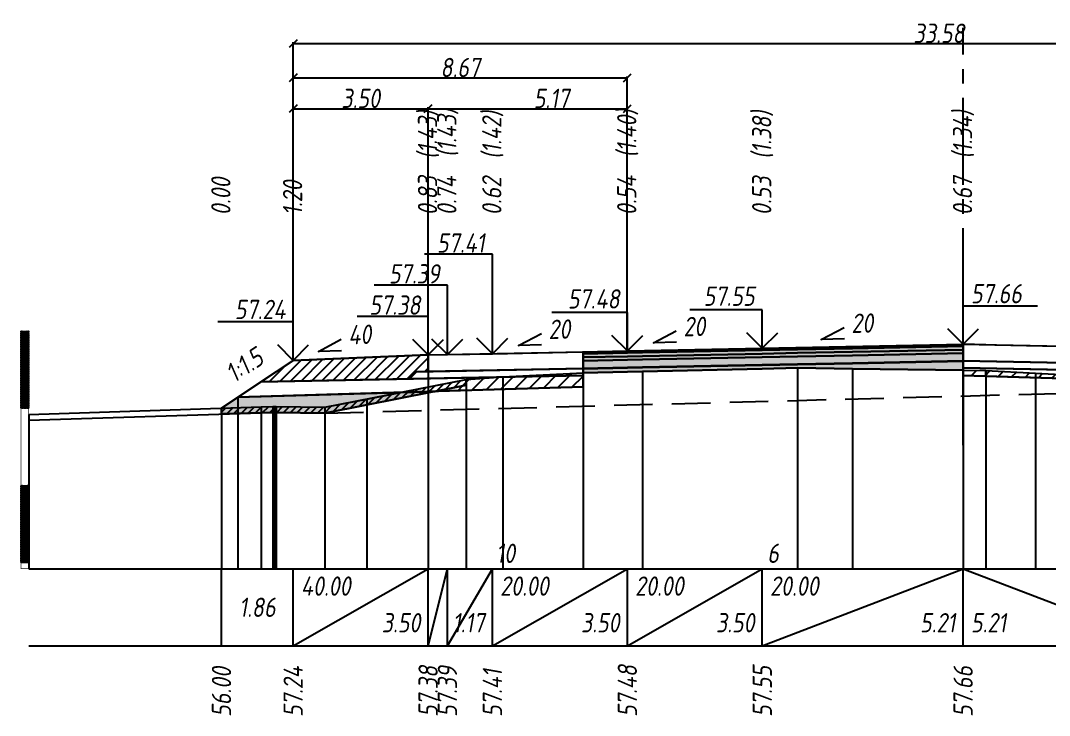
# Model space of a CAD drawing. Extents: x -717 to 1451, y -133302 to 233.
# Drawn here: x 78.9 to 212.4, y -72431 to -72340.9 of the extents above; entities that cross this region are included whole.
import ezdxf
from ezdxf.enums import TextEntityAlignment as Align

# ---------------------------------------------------------------- set-up
doc = ezdxf.new("R2010")
doc.units = 0
doc.linetypes.add('осевая2', pattern=[1.125, 0.75, -0.125, 0.125, -0.125])
doc.linetypes.add('штриховая', pattern=[0.75, 0.5, -0.25])
for name, color, linetype in [('Интерполированный поперечник', 2, 'Continuous'), ('Код_514', 1, 'Continuous'), ('Контур_0', 7, 'Continuous'), ('Контур_2564', 7, 'Continuous'), ('Контур_2660', 7, 'Continuous'), ('Контур_2665', 7, 'Continuous'), ('Контур_400', 7, 'Continuous'), ('Контур_508', 7, 'Continuous'), ('Контур_512', 7, 'Continuous'), ('Контур_513', 7, 'Continuous'), ('Красный поперечник', 1, 'Continuous'), ('Линейка абсолютных высот', 7, 'Continuous'), ('Объём_2501', 7, 'Continuous'), ('Объём_2564', 7, 'Continuous'), ('Объём_2650', 7, 'Continuous'), ('Объём_2660', 7, 'Continuous'), ('Объём_2661', 7, 'Continuous'), ('Объём_2665', 7, 'Continuous'), ('Объём_2666', 7, 'Continuous'), ('Объём_2667', 7, 'Continuous'), ('Объём_2668', 7, 'Continuous'), ('Объём_2669', 7, 'Continuous'), ('Объём_2675', 7, 'Continuous'), ('Объём_2753', 7, 'Continuous'), ('Ось', 1, 'осевая2'), ('Откосы', 7, 'Continuous'), ('Отметки покрытия', 7, 'Continuous'), ('Рабочие отметки', 7, 'Continuous'), ('Рабочие отметки доп.', 7, 'Continuous'), ('Слои выравнивания', 7, 'Continuous'), ('Таблица', 7, 'Continuous'), ('Уклоны проезжей части', 7, 'Continuous'), ('Черный поперечник', 3, 'Continuous')]:
    doc.layers.add(name, color=color, linetype=linetype)
for name, color, linetype, true_color in [('Контур_2540', 2, 'Continuous', 0xffff00), ('Контур_2560', 2, 'Continuous', 0xffff00), ('Контур_2561', 7, 'Continuous', 0xff8040), ('Контур_2562', 3, 'Continuous', 0x00ff00), ('Контур_2563', 7, 'Continuous', 0xff8000), ('Контур_2570', 7, 'Continuous', 0x80ff00), ('Контур_2725', 7, 'Continuous', 0x323232), ('Контур_2736', 4, 'Continuous', 0x00ffff), ('Контур_2737', 4, 'Continuous', 0x00ffff), ('Контур_2738', 4, 'Continuous', 0x00ffff), ('Контур_2739', 4, 'Continuous', 0x00ffff), ('Контур_2741', 4, 'Continuous', 0x00ffff), ('Контур_2742', 4, 'Continuous', 0x00ffff), ('Контур_2743', 4, 'Continuous', 0x00ffff), ('Контур_2744', 7, 'Continuous', 0xa4ffff), ('Контур_2745', 7, 'Continuous', 0xa4ffff), ('Контур_2747', 4, 'Continuous', 0x00ffff), ('Контур_2748', 4, 'Continuous', 0x00ffff), ('Контур_2749', 4, 'Continuous', 0x00ffff), ('Контур_2750', 4, 'Continuous', 0x00ffff), ('Контур_2751', 4, 'Continuous', 0x00ffff), ('Контур_2752', 4, 'Continuous', 0x00ffff), ('Контур_2760', 7, 'Continuous', 0x323232), ('Контур_2761', 7, 'Continuous', 0x323232), ('Контур_2762', 7, 'Continuous', 0x323232), ('Контур_2763', 7, 'Continuous', 0x323232), ('Контур_2764', 7, 'Continuous', 0x323232), ('Контур_2765', 7, 'Continuous', 0x323232), ('Контур_402', 7, 'Continuous', 0xff6464), ('Контур_703', 4, 'Continuous', 0x00ffff), ('Контур_705', 4, 'Continuous', 0x00ffff), ('Контур_707', 4, 'Continuous', 0x00ffff), ('Контур_720', 131, 'Continuous', 0xaaffff), ('Объём_2500', 7, 'Continuous', 0xc0c0c0), ('Объём_2520', 7, 'Continuous', 0x80ffff), ('Объём_2540', 2, 'Continuous', 0xffff00), ('Объём_2560', 2, 'Continuous', 0xffff00), ('Объём_2561', 7, 'Continuous', 0xff8040), ('Объём_2562', 3, 'Continuous', 0x00ff00), ('Объём_2563', 7, 'Continuous', 0xff8000), ('Объём_2570', 7, 'Continuous', 0x80ff00), ('Объём_2600', 7, 'Continuous', 0x808000), ('Объём_2746', 2, 'Continuous', 0xffff00)]:
    doc.layers.add(name, color=color, linetype=linetype, true_color=true_color)
doc.styles.get("Standard").update_dxf_attribs({"font": 'txt', "height": 2.5})
doc.styles.add('М', font='romand.shx', dxfattribs={"width": 0.8, "oblique": 10, "height": 2.5})
doc.dimstyles.get("Standard").update_dxf_attribs({"dimtxt": 0.18, "dimasz": 0.18, "dimexe": 0.18, "dimexo": 0.0625, "dimgap": 0.09, "dimtad": 0, "dimtih": 1, "dimtoh": 1, "dimdec": 4, "dimzin": 0, "dimdsep": 46, "dimtxsty": 'Standard', "dimcen": 0.09, "dimadec": 0, "dimazin": 0, "dimtfac": 1, "dimtdec": 4, "dimtofl": 0, "dimtmove": 0, "dimatfit": 3, "dimfxl": 1, "dimtolj": 1, "dimtzin": 0, "dimarcsym": 0})
pattern_1 = [(45.00000125, (0, 0), (-0.026516505928, 0.026516504769), []), (135.00000034, (0, 0), (-0.02651650519, -0.026516505506), [])]

# ---------------------------------------------------------------- blocks, each defined once
blk = doc.blocks.new('_Oblique')
at = {"color": 0, "linetype": 'ByBlock', "lineweight": -2}
blk.add_line((-0.5, -0.5), (0.5, 0.5), dxfattribs=at)
blk = doc.blocks.new('*D3451')
at = {"color": 0, "lineweight": -2, "transparency": 16777216}
for p, q in [((114.3, -72384.99), (114.3, -72352.18)), ((114.3, -72352.36), (131.8, -72352.36)), ((131.8, -72384.29), (131.8, -72352.18))]:
    blk.add_line(p, q, dxfattribs=at)
at = {"layer": 'Defpoints', "color": 0, "transparency": 16777216}
for p in [(131.8, -72352.36), (131.8, -72384.35), (114.3, -72385.05)]:
    blk.add_point(p, dxfattribs=at)
at = {"color": 0, "lineweight": -2, "transparency": 16777216, "rotation": 180}
blk.add_blockref('_Oblique', (114.3, -72352.36), dxfattribs=at)
at = {"color": 0, "lineweight": -2, "transparency": 16777216}
blk.add_blockref('_Oblique', (131.8, -72352.36), dxfattribs=at)
at = {"color": 0, "transparency": 16777216, "insert": (123.05, -72351.02), "char_height": 2.5, "width": 9.5833, "attachment_point": 5, "style": 'М'}
blk.add_mtext('\\A1;3.50', dxfattribs=at)
blk = doc.blocks.new('*D3453')
at = {"color": 0, "lineweight": -2, "transparency": 16777216}
for p, q in [((131.8, -72384.29), (131.8, -72352.18)), ((131.8, -72352.36), (157.63, -72352.36)), ((157.63, -72383.77), (157.63, -72352.18))]:
    blk.add_line(p, q, dxfattribs=at)
at = {"layer": 'Defpoints', "color": 0, "transparency": 16777216}
for p in [(157.63, -72352.36), (131.8, -72384.35), (157.63, -72383.83)]:
    blk.add_point(p, dxfattribs=at)
at = {"color": 0, "lineweight": -2, "transparency": 16777216, "rotation": 180}
blk.add_blockref('_Oblique', (131.8, -72352.36), dxfattribs=at)
at = {"color": 0, "lineweight": -2, "transparency": 16777216}
blk.add_blockref('_Oblique', (157.63, -72352.36), dxfattribs=at)
at = {"color": 0, "transparency": 16777216, "insert": (147.8, -72351.02), "char_height": 2.5, "width": 9.1667, "attachment_point": 5, "style": 'М'}
blk.add_mtext('\\A1;5.17', dxfattribs=at)
blk = doc.blocks.new('*D3456')
at = {"color": 0, "lineweight": -2, "transparency": 16777216}
for p, q in [((114.3, -72384.99), (114.3, -72348.18)), ((114.3, -72348.36), (157.63, -72348.36)), ((157.63, -72383.77), (157.63, -72348.18))]:
    blk.add_line(p, q, dxfattribs=at)
at = {"layer": 'Defpoints', "color": 0, "transparency": 16777216}
for p in [(157.63, -72348.36), (157.63, -72383.83), (114.3, -72385.05)]:
    blk.add_point(p, dxfattribs=at)
at = {"color": 0, "lineweight": -2, "transparency": 16777216, "rotation": 180}
blk.add_blockref('_Oblique', (114.3, -72348.36), dxfattribs=at)
at = {"color": 0, "lineweight": -2, "transparency": 16777216}
blk.add_blockref('_Oblique', (157.63, -72348.36), dxfattribs=at)
at = {"color": 0, "transparency": 16777216, "insert": (135.97, -72347.02), "char_height": 2.5, "width": 10, "attachment_point": 5, "style": 'М'}
blk.add_mtext('\\A1;8.67', dxfattribs=at)
blk = doc.blocks.new('*D3457')
at = {"color": 0, "lineweight": -2, "transparency": 16777216}
for p, q in [((114.3, -72384.99), (114.3, -72343.74)), ((114.3, -72343.92), (282.22, -72343.92)), ((282.22, -72384.87), (282.22, -72343.74))]:
    blk.add_line(p, q, dxfattribs=at)
at = {"layer": 'Defpoints', "color": 0, "transparency": 16777216}
for p in [(282.22, -72343.92), (282.22, -72384.93), (114.3, -72385.05)]:
    blk.add_point(p, dxfattribs=at)
at = {"color": 0, "lineweight": -2, "transparency": 16777216, "rotation": 180}
blk.add_blockref('_Oblique', (114.3, -72343.92), dxfattribs=at)
at = {"color": 0, "lineweight": -2, "transparency": 16777216}
blk.add_blockref('_Oblique', (282.22, -72343.92), dxfattribs=at)
at = {"color": 0, "transparency": 16777216, "insert": (198.05, -72342.58), "char_height": 2.5, "width": 12.5, "attachment_point": 5, "style": 'М'}
blk.add_mtext('\\A1;33.58', dxfattribs=at)

msp = doc.modelspace()

# ---------------------------------------------------------------- hatches: boundary and pattern name
at = {"layer": 'Линейка абсолютных высот'}
h = msp.add_hatch(dxfattribs=at)
h.set_pattern_fill('ANSI37', scale=0.3, style=0)
h.set_pattern_definition(pattern_1)
h.paths.add_polyline_path([(80, -72391.19), (80, -72381.19), (79, -72381.19), (79, -72391.19)])
h = msp.add_hatch(dxfattribs=at)
h.set_pattern_fill('ANSI37', scale=0.3, style=0)
h.set_pattern_definition(pattern_1)
h.paths.add_polyline_path([(80, -72411.19), (80, -72401.19), (79, -72401.19), (79, -72411.19)])
at = {"layer": 'Объём_2563'}
h = msp.add_hatch(dxfattribs=at)
h.set_pattern_fill('ANSI31', color=256, scale=0.3)
h.paths.add_polyline_path([(114.299, -72384.989), (131.799, -72384.289), (131.799, -72386.439), (130.299, -72386.469), (129.381, -72387.387), (110.124, -72387.772)])
h.paths.add_polyline_path([(267.136, -72387.271), (266.217, -72386.352), (264.717, -72386.322), (264.717, -72386.172), (266.115, -72386.174), (266.116, -72385.174), (265.616, -72385.173), (265.617, -72384.359), (268.438, -72384.486), (268.438, -72385.107), (269.838, -72385.107), (269.838, -72384.566), (278.834, -72384.746), (278.834, -72385.313), (280.234, -72385.313), (280.234, -72384.313), (279.734, -72384.313), (279.734, -72383.813), (282.217, -72384.122), (287.552, -72387.679)])
at = {"layer": 'Объём_2570'}
h = msp.add_hatch(dxfattribs=at)
h.set_pattern_fill('ANSI31', color=256, scale=0.2)
h.paths.add_polyline_path([(136.724, -72388.215), (118.422, -72391.819), (112.106, -72391.725), (111.901, -72391.732), (111.882, -72391.728), (110.157, -72391.771), (105, -72391.938), (105, -72391.188), (110.157, -72391.021), (111.882, -72390.978), (111.901, -72390.982), (112.106, -72390.975), (118.422, -72391.069), (136.724, -72387.465)])
h.paths.add_polyline_path([(295.899, -72387.092), (266.836, -72387.848), (261.352, -72388.071), (255.743, -72388.077), (248.34, -72388.01), (245.15, -72387.104), (241.725, -72385.865), (235.843, -72387.244), (228.386, -72388.874), (225.111, -72388.314), (222.895, -72388.053), (222.895, -72387.303), (225.111, -72387.564), (228.386, -72388.124), (235.843, -72386.494), (241.725, -72385.115), (245.15, -72386.354), (248.34, -72387.26), (255.743, -72387.327), (261.352, -72387.321), (266.836, -72387.098), (295.899, -72386.342)])
at = {"layer": 'Объём_2600'}
h = msp.add_hatch(dxfattribs=at)
h.set_pattern_fill('ANSI31', color=6, scale=0.4)
h.paths.add_polyline_path([(141.501, -72387.133), (151.883, -72386.609), (151.883, -72388.43), (132.713, -72389.005), (136.724, -72388.215), (136.724, -72387.465)])
h.paths.add_polyline_path([(204.112, -72386.288), (210.575, -72386.651), (222.895, -72387.303), (222.895, -72387.603), (201.175, -72386.951), (201.175, -72386.254)])
h.paths.add_polyline_path([(291.723, -72389.126), (290.48, -72389.126), (290.48, -72389.631), (232.836, -72387.901), (235.843, -72387.244), (241.725, -72385.865), (245.15, -72387.104), (248.34, -72388.01), (255.743, -72388.077), (261.352, -72388.071), (266.836, -72387.848), (294.728, -72387.123)])
h = msp.add_hatch(dxfattribs=at)
h.set_pattern_fill('HONEY', color=5, scale=0.3)
h.paths.add_polyline_path([(123.851, -72390.752), (118.422, -72391.819), (112.106, -72391.725), (111.901, -72391.732), (111.882, -72391.728), (110.157, -72391.771), (105, -72391.938), (105, -72391.188), (107.123, -72389.773), (132.713, -72389.005)])
h.paths.add_polyline_path([(228.386, -72388.874), (225.111, -72388.314), (222.895, -72388.053), (222.895, -72387.603), (232.836, -72387.901)])
at = {"layer": 'Слои выравнивания'}
for color, points in [(2, [(151.883, -72383.887), (157.632, -72383.772), (159.607, -72383.733), (175.132, -72383.422), (179.711, -72383.331), (186.83, -72383.188), (201.175, -72382.901), (201.175, -72383.151), (186.83, -72383.438), (179.711, -72383.581), (175.132, -72383.672), (159.607, -72383.983), (157.632, -72384.022), (151.883, -72384.137)]), (3, [(151.883, -72384.137), (157.632, -72384.022), (159.607, -72383.983), (175.132, -72383.672), (179.711, -72383.581), (186.83, -72383.438), (201.175, -72383.151), (201.175, -72383.601), (186.83, -72383.888), (179.711, -72384.031), (175.132, -72384.122), (159.607, -72384.433), (157.632, -72384.472), (151.883, -72384.587)]), (4, [(151.883, -72384.587), (157.632, -72384.472), (159.607, -72384.433), (175.132, -72384.122), (179.711, -72384.031), (186.83, -72383.888), (201.175, -72383.601), (201.175, -72384.051), (186.83, -72384.338), (179.711, -72384.481), (175.132, -72384.572), (159.607, -72384.883), (157.632, -72384.922), (151.883, -72385.037)]), (5, [(151.883, -72385.037), (157.632, -72384.922), (159.607, -72384.883), (175.132, -72384.572), (179.711, -72384.481), (186.83, -72384.338), (201.175, -72384.051), (201.175, -72385.051), (186.83, -72385.338), (179.711, -72385.481), (175.132, -72385.572), (159.607, -72385.883), (157.632, -72385.922), (151.883, -72386.037)]), (7, [(151.883, -72386.037), (157.632, -72385.922), (159.607, -72385.883), (175.132, -72385.572), (179.711, -72385.481), (186.83, -72385.338), (201.175, -72385.051), (201.175, -72385.101), (186.83, -72385.388), (179.711, -72385.531), (175.132, -72385.622), (159.607, -72385.933), (157.632, -72385.972), (151.883, -72386.087)]), (6, [(151.883, -72386.087), (157.632, -72385.972), (159.607, -72385.933), (175.132, -72385.622), (179.711, -72385.531), (186.83, -72385.388), (201.175, -72385.101), (201.175, -72386.254), (186.83, -72386.089), (179.711, -72385.965), (175.132, -72386.069), (159.607, -72386.425), (157.632, -72386.472), (151.883, -72386.609)])]:
    msp.add_hatch(color=color, dxfattribs=at).paths.add_polyline_path(points)

# ---------------------------------------------------------------- linework, layer by layer
at = {"layer": 'Интерполированный поперечник', "linetype": 'штриховая', "ltscale": 10, "flags": 128}
msp.add_lwpolyline([(118.422, -72391.819), (228.386, -72388.874)], dxfattribs=at)
at = {"layer": 'Код_514'}
for p, q in [((105, -72422), (105, -72412)), ((114.299, -72422), (114.299, -72412)), ((114.299, -72422), (131.799, -72412)), ((131.799, -72422), (131.799, -72412)), ((131.799, -72422), (134.299, -72412)), ((134.299, -72422), (134.299, -72412)), ((134.299, -72422), (140.132, -72412)), ((140.132, -72422), (140.132, -72412)), ((140.132, -72422), (157.632, -72412)), ((157.632, -72422), (157.632, -72412)), ((157.632, -72422), (175.132, -72412)), ((175.132, -72422), (175.132, -72412)), ((175.132, -72422), (201.175, -72412)), ((201.175, -72422), (201.175, -72412)), ((201.175, -72412), (227.217, -72422))]:
    msp.add_line(p, q, dxfattribs=at)
at = {"layer": 'Контур_0', "color": 250, "flags": 128}
for points in [[(262.217, -72386.272), (201.175, -72385.051), (201.175, -72382.901), (264.717, -72384.172), (264.717, -72386.322), (262.217, -72386.272), (262.217, -72386.272)], [(131.799, -72384.289), (151.883, -72383.887), (151.883, -72386.037), (131.799, -72386.439), (131.799, -72384.289), (131.799, -72384.289)], [(130.299, -72386.469), (151.883, -72386.037), (151.883, -72386.937), (129.381, -72387.387), (130.299, -72386.469), (130.299, -72386.469)], [(264.717, -72387.222), (201.175, -72385.951), (201.175, -72385.051), (266.217, -72386.352), (267.136, -72387.271), (264.717, -72387.222), (264.717, -72387.222)]]:
    msp.add_lwpolyline(points, dxfattribs=at)
at = {"layer": 'Контур_0', "flags": 128}
for points in [[(114.299, -72384.989), (105, -72391.188), (105, -72391.188), (105, -72391.188), (105, -72391.188), (105, -72391.188), (105, -72391.188), (105, -72391.188), (105, -72391.188), (105, -72391.188), (105, -72391.188), (105, -72391.188), (105, -72391.188), (105, -72391.188), (105, -72391.188), (105, -72391.188)], [(114.299, -72384.989), (105, -72391.188), (105, -72391.188), (105, -72391.188), (105, -72391.188), (105, -72391.188), (105, -72391.188), (105, -72391.188), (105, -72391.188), (105, -72391.188), (105, -72391.188), (105, -72391.188), (105, -72391.188), (105, -72391.188), (105, -72391.188), (105, -72391.188), (105, -72391.188), (105, -72391.188), (105, -72391.188), (105, -72391.188), (105, -72391.188), (105, -72391.188), (105, -72391.188), (105, -72391.188), (105, -72391.188), (105, -72391.188), (105, -72391.188), (105, -72391.188), (105, -72391.188), (105, -72391.188)], [(110.124, -72387.772), (129.381, -72387.387), (130.299, -72386.469), (131.799, -72386.439)]]:
    msp.add_lwpolyline(points, dxfattribs=at)
at = {"layer": 'Контур_2540', "color": 250, "flags": 128}
for points in [[(289.157, -72389.591), (201.175, -72386.951), (201.175, -72385.951), (287.552, -72387.679), (290.48, -72389.631), (289.157, -72389.591), (289.157, -72389.591)], [(151.883, -72388.43), (107.123, -72389.773), (110.124, -72387.772), (151.883, -72386.937), (151.883, -72388.43), (151.883, -72388.43)]]:
    msp.add_lwpolyline(points, dxfattribs=at)
at = {"layer": 'Контур_2560', "flags": 128}
msp.add_lwpolyline([(114.299, -72384.989), (114.299, -72384.989), (114.299, -72384.989), (131.799, -72384.289)], dxfattribs=at)
at = {"layer": 'Контур_2561', "flags": 128}
msp.add_lwpolyline([(131.799, -72384.289), (131.799, -72384.289), (114.299, -72384.989), (114.299, -72384.989), (131.799, -72384.289)], dxfattribs=at)
at = {"layer": 'Контур_2562', "flags": 128}
msp.add_lwpolyline([(114.299, -72384.989), (114.299, -72384.989), (114.299, -72384.989), (114.299, -72384.989), (114.299, -72384.989)], dxfattribs=at)
at = {"layer": 'Контур_2563', "flags": 128}
msp.add_lwpolyline([(114.299, -72384.989), (131.799, -72384.289), (131.799, -72386.439), (130.299, -72386.469), (129.381, -72387.387), (110.124, -72387.772), (114.299, -72384.989), (114.299, -72384.989)], dxfattribs=at)
at = {"layer": 'Контур_2564', "flags": 128}
msp.add_lwpolyline([(114.299, -72384.989), (131.799, -72384.289)], dxfattribs=at)
at = {"layer": 'Контур_2570', "flags": 128}
msp.add_lwpolyline([(80, -72392.75), (110.157, -72391.771), (111.667, -72391.732), (111.882, -72391.728), (111.901, -72391.732), (111.91, -72391.728), (112.106, -72391.725), (118.422, -72391.819), (118.422, -72391.819), (123.851, -72390.752), (136.724, -72388.215), (136.724, -72387.465), (141.501, -72387.133), (151.883, -72386.609), (159.607, -72386.425), (179.711, -72385.965), (186.83, -72386.089), (201.175, -72386.254), (204.112, -72386.288), (210.575, -72386.651), (222.895, -72387.303)], dxfattribs=at)
at = {"layer": 'Контур_2660', "flags": 128}
for points in [[(201.175, -72386.951), (290.48, -72389.631)], [(107.123, -72389.773), (151.883, -72388.43)]]:
    msp.add_lwpolyline(points, dxfattribs=at)
at = {"layer": 'Контур_2665', "flags": 128}
msp.add_lwpolyline([(114.299, -72384.989), (114.299, -72384.989)], dxfattribs=at)
at = {"layer": 'Контур_2725', "flags": 128}
msp.add_lwpolyline([(151.883, -72386.609), (157.632, -72386.472), (159.607, -72386.425), (175.132, -72386.069), (179.711, -72385.965), (186.83, -72386.089), (201.175, -72386.254)], dxfattribs=at)
at = {"layer": 'Контур_2736', "flags": 128}
msp.add_lwpolyline([(114.299, -72384.989), (105, -72391.188)], dxfattribs=at)
at = {"layer": 'Контур_2737', "flags": 128}
msp.add_lwpolyline([(105, -72391.188), (105, -72391.188)], dxfattribs=at)
at = {"layer": 'Контур_2738', "flags": 128}
msp.add_lwpolyline([(105, -72391.188), (105, -72391.188)], dxfattribs=at)
at = {"layer": 'Контур_2739', "flags": 128}
msp.add_lwpolyline([(105, -72391.188), (105, -72391.188)], dxfattribs=at)
at = {"layer": 'Контур_2741', "flags": 128}
msp.add_lwpolyline([(105, -72391.188), (105, -72391.188)], dxfattribs=at)
at = {"layer": 'Контур_2742', "flags": 128}
msp.add_lwpolyline([(105, -72391.188), (105, -72391.188)], dxfattribs=at)
at = {"layer": 'Контур_2743', "flags": 128}
msp.add_lwpolyline([(105, -72391.188), (105, -72391.188)], dxfattribs=at)
at = {"layer": 'Контур_2744', "flags": 128}
msp.add_lwpolyline([(105, -72391.188), (105, -72391.188)], dxfattribs=at)
msp.add_lwpolyline([(105, -72391.188), (105, -72391.188)], dxfattribs=at)
msp.add_lwpolyline([(105, -72391.188), (105, -72391.188)], dxfattribs=at)
msp.add_lwpolyline([(105, -72391.188), (105, -72391.188)], dxfattribs=at)
msp.add_lwpolyline([(105, -72391.188), (105, -72391.188)], dxfattribs=at)
msp.add_lwpolyline([(105, -72391.188), (105, -72391.188)], dxfattribs=at)
at = {"layer": 'Контур_2745', "flags": 128}
msp.add_lwpolyline([(105, -72391.188), (105, -72391.188)], dxfattribs=at)
msp.add_lwpolyline([(105, -72391.188), (105, -72391.188)], dxfattribs=at)
msp.add_lwpolyline([(105, -72391.188), (105, -72391.188)], dxfattribs=at)
msp.add_lwpolyline([(105, -72391.188), (105, -72391.188)], dxfattribs=at)
msp.add_lwpolyline([(105, -72391.188), (105, -72391.188)], dxfattribs=at)
msp.add_lwpolyline([(105, -72391.188), (105, -72391.188)], dxfattribs=at)
at = {"layer": 'Контур_2747', "flags": 128}
msp.add_lwpolyline([(105, -72391.188), (105, -72391.188)], dxfattribs=at)
at = {"layer": 'Контур_2748', "flags": 128}
msp.add_lwpolyline([(105, -72391.188), (105, -72391.188)], dxfattribs=at)
at = {"layer": 'Контур_2749', "flags": 128}
msp.add_lwpolyline([(105, -72391.188), (105, -72391.188)], dxfattribs=at)
at = {"layer": 'Контур_2750', "flags": 128}
msp.add_lwpolyline([(105, -72391.188), (105, -72391.188)], dxfattribs=at)
at = {"layer": 'Контур_2751', "flags": 128}
msp.add_lwpolyline([(105, -72391.188), (105, -72391.188)], dxfattribs=at)
at = {"layer": 'Контур_2752', "flags": 128}
msp.add_lwpolyline([(105, -72391.188), (105, -72391.188)], dxfattribs=at)
at = {"layer": 'Контур_2760', "flags": 128}
msp.add_lwpolyline([(151.883, -72383.887), (157.632, -72383.772), (159.607, -72383.733), (175.132, -72383.422), (179.711, -72383.331), (186.83, -72383.188), (201.175, -72382.901)], dxfattribs=at)
at = {"layer": 'Контур_2761', "flags": 128}
msp.add_lwpolyline([(151.883, -72384.137), (157.632, -72384.022), (159.607, -72383.983), (175.132, -72383.672), (179.711, -72383.581), (186.83, -72383.438), (201.175, -72383.151)], dxfattribs=at)
at = {"layer": 'Контур_2762', "flags": 128}
msp.add_lwpolyline([(151.883, -72384.587), (157.632, -72384.472), (159.607, -72384.433), (175.132, -72384.122), (179.711, -72384.031), (186.83, -72383.888), (201.175, -72383.601)], dxfattribs=at)
at = {"layer": 'Контур_2763', "flags": 128}
msp.add_lwpolyline([(151.883, -72385.037), (157.632, -72384.922), (159.607, -72384.883), (175.132, -72384.572), (179.711, -72384.481), (186.83, -72384.338), (201.175, -72384.051)], dxfattribs=at)
at = {"layer": 'Контур_2764', "flags": 128}
msp.add_lwpolyline([(151.883, -72386.037), (157.632, -72385.922), (159.607, -72385.883), (175.132, -72385.572), (179.711, -72385.481), (186.83, -72385.338), (201.175, -72385.051)], dxfattribs=at)
at = {"layer": 'Контур_2765', "flags": 128}
msp.add_lwpolyline([(151.883, -72386.087), (157.632, -72385.972), (159.607, -72385.933), (175.132, -72385.622), (179.711, -72385.531), (186.83, -72385.388), (201.175, -72385.101)], dxfattribs=at)
at = {"layer": 'Контур_400', "flags": 128}
for points in [[(131.799, -72384.289), (134.299, -72384.239), (140.132, -72384.122), (157.632, -72383.772), (157.632, -72383.772), (157.632, -72383.772), (157.632, -72383.772), (175.132, -72383.422), (201.175, -72382.901)], [(201.175, -72382.901), (227.217, -72383.422), (244.717, -72383.772), (244.717, -72383.772), (244.717, -72383.772), (244.717, -72383.772), (262.217, -72384.122), (262.217, -72384.122), (264.717, -72384.172)]]:
    msp.add_lwpolyline(points, dxfattribs=at)
at = {"layer": 'Контур_402', "flags": 128}
msp.add_lwpolyline([(107.123, -72389.773), (151.883, -72388.43), (151.883, -72386.609), (159.607, -72386.425), (179.711, -72385.965), (186.83, -72386.089), (201.175, -72386.254), (201.175, -72386.951), (290.48, -72389.631)], dxfattribs=at)
at = {"layer": 'Контур_508', "flags": 128}
msp.add_lwpolyline([(105, -72391.188), (107.123, -72389.773), (151.883, -72388.43), (151.883, -72386.609), (159.607, -72386.425), (179.711, -72385.965), (186.83, -72386.089), (201.175, -72386.254), (201.175, -72386.951), (290.48, -72389.631), (290.48, -72389.126), (291.723, -72389.126), (295.899, -72386.342)], dxfattribs=at)
at = {"layer": 'Контур_512', "flags": 128}
for points in [[(201.175, -72386.951), (290.48, -72389.631), (290.48, -72389.126), (291.723, -72389.126), (295.899, -72386.342)], [(105, -72391.188), (107.123, -72389.773), (151.883, -72388.43)]]:
    msp.add_lwpolyline(points, dxfattribs=at)
at = {"layer": 'Контур_513', "flags": 128}
msp.add_lwpolyline([(105, -72391.188), (107.123, -72389.773), (151.883, -72388.43), (151.883, -72386.609), (159.607, -72386.425), (179.711, -72385.965), (186.83, -72386.089), (201.175, -72386.254), (201.175, -72386.951), (290.48, -72389.631), (290.48, -72389.126), (291.723, -72389.126), (295.899, -72386.342)], dxfattribs=at)
at = {"layer": 'Контур_703', "flags": 128}
for points in [[(114.299, -72384.989), (105, -72391.188)], [(105, -72391.188), (105, -72391.188)]]:
    msp.add_lwpolyline(points, dxfattribs=at)
at = {"layer": 'Контур_705', "flags": 128}
msp.add_lwpolyline([(105, -72391.188), (105, -72391.188)], dxfattribs=at)
at = {"layer": 'Контур_707', "flags": 128}
msp.add_lwpolyline([(105, -72391.188), (105, -72391.188)], dxfattribs=at)
at = {"layer": 'Контур_720', "flags": 128}
msp.add_lwpolyline([(105, -72391.188), (105, -72391.188)], dxfattribs=at)
at = {"layer": 'Красный поперечник'}
for p, q in [((157.632, -72383.772), (175.132, -72383.422)), ((175.132, -72383.422), (201.175, -72382.901)), ((201.175, -72382.901), (227.217, -72383.422)), ((114.299, -72384.989), (131.799, -72384.289)), ((131.799, -72384.289), (134.299, -72384.239)), ((134.299, -72384.239), (140.132, -72384.122)), ((140.132, -72384.122), (157.632, -72383.772)), ((105, -72391.188), (114.299, -72384.989)), ((201.175, -72386.951), (201.175, -72412)), ((151.883, -72388.43), (151.883, -72412)), ((107.123, -72389.773), (107.123, -72412)), ((105, -72391.188), (105, -72412))]:
    msp.add_line(p, q, dxfattribs=at)
at = {"layer": 'Линейка абсолютных высот', "color": 7, "const_width": 0.1, "flags": 128}
for points in [[(80, -72391.19), (80, -72381.19), (79, -72381.19), (79, -72391.19), (80, -72391.19)], [(80, -72401.19), (80, -72391.19), (79, -72391.19), (79, -72401.19), (80, -72401.19)], [(80, -72411.19), (80, -72401.19), (79, -72401.19), (79, -72411.19), (80, -72411.19)], [(80, -72412), (80, -72411.19), (79, -72411.19), (79, -72412), (80, -72412)]]:
    msp.add_lwpolyline(points, dxfattribs=at)
at = {"layer": 'Объём_2500', "color": 250, "flags": 128}
for points in [[(262.217, -72386.272), (201.175, -72385.051), (201.175, -72382.901), (264.717, -72384.172), (264.717, -72386.322), (262.217, -72386.272), (262.217, -72386.272)], [(131.799, -72384.289), (151.883, -72383.887), (151.883, -72386.037), (131.799, -72386.439), (131.799, -72384.289), (131.799, -72384.289)], [(131.799, -72384.289), (151.883, -72383.887), (151.883, -72386.037), (131.799, -72386.439), (131.799, -72384.289), (131.799, -72384.289)]]:
    msp.add_lwpolyline(points, dxfattribs=at)
at = {"layer": 'Объём_2501', "flags": 128}
for points in [[(131.799, -72384.289), (134.299, -72384.239), (140.132, -72384.122), (157.632, -72383.772), (157.632, -72383.772), (157.632, -72383.772), (157.632, -72383.772), (175.132, -72383.422), (201.175, -72382.901)], [(201.175, -72382.901), (227.217, -72383.422), (244.717, -72383.772), (244.717, -72383.772), (244.717, -72383.772), (244.717, -72383.772), (262.217, -72384.122), (262.217, -72384.122), (264.717, -72384.172)], [(131.799, -72384.289), (134.299, -72384.239), (140.132, -72384.122), (157.632, -72383.772)]]:
    msp.add_lwpolyline(points, dxfattribs=at)
at = {"layer": 'Объём_2520', "color": 250, "flags": 128}
for points in [[(130.299, -72386.469), (151.883, -72386.037), (151.883, -72386.937), (129.381, -72387.387), (130.299, -72386.469), (130.299, -72386.469)], [(130.299, -72386.469), (151.883, -72386.037), (151.883, -72386.937), (129.381, -72387.387), (130.299, -72386.469), (130.299, -72386.469)], [(264.717, -72387.222), (201.175, -72385.951), (201.175, -72385.051), (266.217, -72386.352), (267.136, -72387.271), (264.717, -72387.222), (264.717, -72387.222)]]:
    msp.add_lwpolyline(points, dxfattribs=at)
at = {"layer": 'Объём_2540', "color": 250, "flags": 128}
for points in [[(289.157, -72389.591), (201.175, -72386.951), (201.175, -72385.951), (287.552, -72387.679), (290.48, -72389.631), (289.157, -72389.591), (289.157, -72389.591)], [(151.883, -72388.43), (107.123, -72389.773), (110.124, -72387.772), (151.883, -72386.937), (151.883, -72388.43), (151.883, -72388.43)], [(151.883, -72388.43), (107.123, -72389.773), (110.124, -72387.772), (151.883, -72386.937), (151.883, -72388.43), (151.883, -72388.43)]]:
    msp.add_lwpolyline(points, dxfattribs=at)
at = {"layer": 'Объём_2560', "flags": 128}
msp.add_lwpolyline([(114.299, -72384.989), (114.299, -72384.989), (114.299, -72384.989), (131.799, -72384.289)], dxfattribs=at)
msp.add_lwpolyline([(114.299, -72384.989), (114.299, -72384.989), (114.299, -72384.989), (131.799, -72384.289)], dxfattribs=at)
at = {"layer": 'Объём_2561', "flags": 128}
msp.add_lwpolyline([(131.799, -72384.289), (131.799, -72384.289), (114.299, -72384.989), (114.299, -72384.989), (131.799, -72384.289)], dxfattribs=at)
msp.add_lwpolyline([(131.799, -72384.289), (131.799, -72384.289), (114.299, -72384.989), (114.299, -72384.989), (131.799, -72384.289)], dxfattribs=at)
at = {"layer": 'Объём_2562', "flags": 128}
msp.add_lwpolyline([(114.299, -72384.989), (114.299, -72384.989), (114.299, -72384.989), (114.299, -72384.989), (114.299, -72384.989)], dxfattribs=at)
msp.add_lwpolyline([(114.299, -72384.989), (114.299, -72384.989), (114.299, -72384.989), (114.299, -72384.989), (114.299, -72384.989)], dxfattribs=at)
at = {"layer": 'Объём_2563', "flags": 128}
msp.add_lwpolyline([(114.299, -72384.989), (131.799, -72384.289), (131.799, -72386.439), (130.299, -72386.469), (129.381, -72387.387), (110.124, -72387.772), (114.299, -72384.989), (114.299, -72384.989)], dxfattribs=at)
msp.add_lwpolyline([(114.299, -72384.989), (131.799, -72384.289), (131.799, -72386.439), (130.299, -72386.469), (129.381, -72387.387), (110.124, -72387.772), (114.299, -72384.989), (114.299, -72384.989)], dxfattribs=at)
at = {"layer": 'Объём_2564', "flags": 128}
msp.add_lwpolyline([(114.299, -72384.989), (131.799, -72384.289)], dxfattribs=at)
msp.add_lwpolyline([(114.299, -72384.989), (131.799, -72384.289)], dxfattribs=at)
at = {"layer": 'Объём_2570', "flags": 128}
msp.add_lwpolyline([(136.724, -72388.215), (118.422, -72391.819), (112.106, -72391.725), (111.901, -72391.732), (111.882, -72391.728), (110.157, -72391.771), (105, -72391.938), (105, -72391.188), (110.157, -72391.021), (111.882, -72390.978), (111.901, -72390.982), (112.106, -72390.975), (118.422, -72391.069), (136.724, -72387.465), (136.724, -72388.215), (136.724, -72388.215)], dxfattribs=at)
msp.add_lwpolyline([(136.724, -72388.215), (118.422, -72391.819), (112.106, -72391.725), (111.901, -72391.732), (111.882, -72391.728), (110.157, -72391.771), (105, -72391.938), (105, -72391.188), (110.157, -72391.021), (111.882, -72390.978), (111.901, -72390.982), (112.106, -72390.975), (118.422, -72391.069), (136.724, -72387.465), (136.724, -72388.215), (136.724, -72388.215)], dxfattribs=at)
at = {"layer": 'Объём_2600', "flags": 128}
msp.add_lwpolyline([(123.851, -72390.752), (118.422, -72391.819), (112.106, -72391.725), (111.901, -72391.732), (111.882, -72391.728), (110.157, -72391.771), (105, -72391.938), (105, -72391.188), (107.123, -72389.773), (132.713, -72389.005), (123.851, -72390.752), (123.851, -72390.752)], dxfattribs=at)
msp.add_lwpolyline([(123.851, -72390.752), (118.422, -72391.819), (112.106, -72391.725), (111.901, -72391.732), (111.882, -72391.728), (110.157, -72391.771), (105, -72391.938), (105, -72391.188), (107.123, -72389.773), (132.713, -72389.005), (123.851, -72390.752), (123.851, -72390.752)], dxfattribs=at)
at = {"layer": 'Объём_2650', "color": 6, "flags": 128}
for points in [[(204.112, -72386.288), (210.575, -72386.651), (222.895, -72387.303), (222.895, -72387.603), (201.175, -72386.951), (201.175, -72386.254), (204.112, -72386.288), (204.112, -72386.288)], [(141.501, -72387.133), (151.883, -72386.609), (151.883, -72388.43), (132.713, -72389.005), (136.724, -72388.215), (136.724, -72387.465), (141.501, -72387.133), (141.501, -72387.133)]]:
    msp.add_lwpolyline(points, dxfattribs=at)
at = {"layer": 'Объём_2650', "flags": 128}
msp.add_lwpolyline([(141.501, -72387.133), (151.883, -72386.609), (151.883, -72388.43), (132.713, -72389.005), (136.724, -72388.215), (136.724, -72387.465), (141.501, -72387.133), (141.501, -72387.133)], dxfattribs=at)
at = {"layer": 'Объём_2660', "flags": 128}
for points in [[(201.175, -72386.951), (290.48, -72389.631)], [(107.123, -72389.773), (151.883, -72388.43)], [(107.123, -72389.773), (151.883, -72388.43)]]:
    msp.add_lwpolyline(points, dxfattribs=at)
at = {"layer": 'Объём_2661', "flags": 128}
msp.add_lwpolyline([(114.299, -72384.989), (105, -72391.188)], dxfattribs=at)
msp.add_lwpolyline([(114.299, -72384.989), (105, -72391.188)], dxfattribs=at)
at = {"layer": 'Объём_2665', "flags": 128}
msp.add_lwpolyline([(114.299, -72384.989), (114.299, -72384.989)], dxfattribs=at)
msp.add_lwpolyline([(114.299, -72384.989), (114.299, -72384.989)], dxfattribs=at)
at = {"layer": 'Объём_2666', "flags": 128}
msp.add_lwpolyline([(114.299, -72384.989), (105, -72391.188)], dxfattribs=at)
msp.add_lwpolyline([(114.299, -72384.989), (105, -72391.188)], dxfattribs=at)
at = {"layer": 'Объём_2667', "flags": 128}
msp.add_lwpolyline([(105, -72391.188), (105, -72391.188)], dxfattribs=at)
msp.add_lwpolyline([(105, -72391.188), (105, -72391.188)], dxfattribs=at)
msp.add_lwpolyline([(105, -72391.188), (105, -72391.188)], dxfattribs=at)
msp.add_lwpolyline([(105, -72391.188), (105, -72391.188)], dxfattribs=at)
at = {"layer": 'Объём_2668', "flags": 128}
msp.add_lwpolyline([(105, -72391.188), (105, -72391.188)], dxfattribs=at)
msp.add_lwpolyline([(105, -72391.188), (105, -72391.188)], dxfattribs=at)
msp.add_lwpolyline([(105, -72391.188), (105, -72391.188)], dxfattribs=at)
msp.add_lwpolyline([(105, -72391.188), (105, -72391.188)], dxfattribs=at)
at = {"layer": 'Объём_2669', "flags": 128}
msp.add_lwpolyline([(105, -72391.188), (105, -72391.188)], dxfattribs=at)
msp.add_lwpolyline([(105, -72391.188), (105, -72391.188)], dxfattribs=at)
msp.add_lwpolyline([(105, -72391.188), (105, -72391.188)], dxfattribs=at)
msp.add_lwpolyline([(105, -72391.188), (105, -72391.188)], dxfattribs=at)
at = {"layer": 'Объём_2675', "flags": 128}
msp.add_lwpolyline([(105, -72391.188), (105, -72391.188)], dxfattribs=at)
msp.add_lwpolyline([(105, -72391.188), (105, -72391.188)], dxfattribs=at)
msp.add_lwpolyline([(105, -72391.188), (105, -72391.188)], dxfattribs=at)
msp.add_lwpolyline([(105, -72391.188), (105, -72391.188)], dxfattribs=at)
msp.add_lwpolyline([(105, -72391.188), (105, -72391.188)], dxfattribs=at)
msp.add_lwpolyline([(105, -72391.188), (105, -72391.188)], dxfattribs=at)
msp.add_lwpolyline([(105, -72391.188), (105, -72391.188)], dxfattribs=at)
msp.add_lwpolyline([(105, -72391.188), (105, -72391.188)], dxfattribs=at)
msp.add_lwpolyline([(105, -72391.188), (105, -72391.188)], dxfattribs=at)
msp.add_lwpolyline([(105, -72391.188), (105, -72391.188)], dxfattribs=at)
msp.add_lwpolyline([(105, -72391.188), (105, -72391.188)], dxfattribs=at)
msp.add_lwpolyline([(105, -72391.188), (105, -72391.188)], dxfattribs=at)
msp.add_lwpolyline([(105, -72391.188), (105, -72391.188)], dxfattribs=at)
msp.add_lwpolyline([(105, -72391.188), (105, -72391.188)], dxfattribs=at)
msp.add_lwpolyline([(105, -72391.188), (105, -72391.188)], dxfattribs=at)
msp.add_lwpolyline([(105, -72391.188), (105, -72391.188)], dxfattribs=at)
msp.add_lwpolyline([(105, -72391.188), (105, -72391.188)], dxfattribs=at)
msp.add_lwpolyline([(105, -72391.188), (105, -72391.188)], dxfattribs=at)
msp.add_lwpolyline([(105, -72391.188), (105, -72391.188)], dxfattribs=at)
msp.add_lwpolyline([(105, -72391.188), (105, -72391.188)], dxfattribs=at)
msp.add_lwpolyline([(105, -72391.188), (105, -72391.188)], dxfattribs=at)
msp.add_lwpolyline([(105, -72391.188), (105, -72391.188)], dxfattribs=at)
msp.add_lwpolyline([(105, -72391.188), (105, -72391.188)], dxfattribs=at)
msp.add_lwpolyline([(105, -72391.188), (105, -72391.188)], dxfattribs=at)
at = {"layer": 'Объём_2746', "flags": 128}
for points in [[(222.895, -72387.603), (204.112, -72387.04), (204.112, -72386.288), (210.575, -72386.651), (222.895, -72387.303), (222.895, -72387.603), (222.895, -72387.603)], [(136.724, -72388.215), (136.724, -72387.465), (141.501, -72387.133), (151.883, -72386.609), (151.883, -72388.43), (132.713, -72389.005), (136.724, -72388.215), (136.724, -72388.215)], [(136.724, -72388.215), (136.724, -72387.465), (141.501, -72387.133), (151.883, -72386.609), (151.883, -72388.43), (132.713, -72389.005), (136.724, -72388.215), (136.724, -72388.215)]]:
    msp.add_lwpolyline(points, dxfattribs=at)
at = {"layer": 'Объём_2753', "flags": 128}
for points in [[(204.112, -72382.96), (201.175, -72382.901)], [(151.883, -72383.887), (151.883, -72383.887)], [(151.883, -72383.887), (151.883, -72383.887)]]:
    msp.add_lwpolyline(points, dxfattribs=at)
at = {"layer": 'Ось', "ltscale": 15}
msp.add_line((201.175, -72395.971), (201.175, -72341.872), dxfattribs=at)
at = {"layer": 'Откосы', "color": 1, "flags": 128}
for points in [[(185.784, -72382.209), (182.785, -72382.269), (185.754, -72380.709)], [(120.561, -72383.738), (117.563, -72383.858), (120.501, -72382.239)], [(146.513, -72382.995), (143.513, -72383.054), (146.483, -72381.495)], [(164.013, -72382.645), (161.013, -72382.704), (163.983, -72381.145)]]:
    msp.add_lwpolyline(points, dxfattribs=at)
at = {"layer": 'Отметки покрытия', "color": 1}
for p, q in [((140.132, -72371.239), (131.337, -72371.239)), ((140.132, -72384.122), (140.132, -72371.239)), ((134.299, -72375.239), (124.82, -72375.239)), ((134.299, -72384.239), (134.299, -72375.239)), ((201.175, -72382.901), (201.175, -72377.901)), ((201.175, -72377.901), (210.803, -72377.901)), ((131.799, -72379.289), (122.576, -72379.289)), ((131.799, -72384.289), (131.799, -72379.289)), ((157.632, -72378.772), (147.851, -72378.772)), ((157.632, -72383.772), (157.632, -72378.772)), ((175.132, -72378.422), (165.75, -72378.422)), ((175.132, -72383.422), (175.132, -72378.422)), ((114.299, -72379.989), (104.535, -72379.989)), ((114.299, -72384.989), (114.299, -72379.989)), ((201.175, -72382.901), (199.175, -72380.901)), ((201.175, -72382.901), (203.175, -72380.901)), ((131.799, -72384.289), (129.799, -72382.289)), ((131.799, -72384.289), (133.799, -72382.289)), ((134.299, -72384.239), (132.299, -72382.239)), ((134.299, -72384.239), (136.299, -72382.239)), ((140.132, -72384.122), (138.132, -72382.122)), ((140.132, -72384.122), (142.132, -72382.122)), ((157.632, -72383.772), (155.632, -72381.772)), ((157.632, -72383.772), (159.632, -72381.772)), ((175.132, -72383.422), (173.132, -72381.422)), ((175.132, -72383.422), (177.132, -72381.422)), ((114.299, -72384.989), (112.299, -72382.989)), ((114.299, -72384.989), (116.299, -72382.989))]:
    msp.add_line(p, q, dxfattribs=at)
at = {"layer": 'Слои выравнивания'}
for p, q in [((201.175, -72382.901), (201.175, -72412)), ((131.799, -72384.289), (131.799, -72412)), ((151.883, -72383.887), (151.883, -72412))]:
    msp.add_line(p, q, dxfattribs=at)
at = {"layer": 'Слои выравнивания', "color": 2, "flags": 128}
msp.add_lwpolyline([(151.883, -72383.887), (157.632, -72383.772), (159.607, -72383.733), (175.132, -72383.422), (179.711, -72383.331), (186.83, -72383.188), (201.175, -72382.901), (201.175, -72383.151), (186.83, -72383.438), (179.711, -72383.581), (175.132, -72383.672), (159.607, -72383.983), (157.632, -72384.022), (151.883, -72384.137)], close=True, dxfattribs=at)
at = {"layer": 'Слои выравнивания', "color": 3, "flags": 128}
msp.add_lwpolyline([(151.883, -72384.137), (157.632, -72384.022), (159.607, -72383.983), (175.132, -72383.672), (179.711, -72383.581), (186.83, -72383.438), (201.175, -72383.151), (201.175, -72383.601), (186.83, -72383.888), (179.711, -72384.031), (175.132, -72384.122), (159.607, -72384.433), (157.632, -72384.472), (151.883, -72384.587)], close=True, dxfattribs=at)
at = {"layer": 'Слои выравнивания', "color": 4, "flags": 128}
msp.add_lwpolyline([(151.883, -72384.587), (157.632, -72384.472), (159.607, -72384.433), (175.132, -72384.122), (179.711, -72384.031), (186.83, -72383.888), (201.175, -72383.601), (201.175, -72384.051), (186.83, -72384.338), (179.711, -72384.481), (175.132, -72384.572), (159.607, -72384.883), (157.632, -72384.922), (151.883, -72385.037)], close=True, dxfattribs=at)
at = {"layer": 'Слои выравнивания', "color": 5, "flags": 128}
msp.add_lwpolyline([(151.883, -72385.037), (157.632, -72384.922), (159.607, -72384.883), (175.132, -72384.572), (179.711, -72384.481), (186.83, -72384.338), (201.175, -72384.051), (201.175, -72385.051), (186.83, -72385.338), (179.711, -72385.481), (175.132, -72385.572), (159.607, -72385.883), (157.632, -72385.922), (151.883, -72386.037)], close=True, dxfattribs=at)
at = {"layer": 'Слои выравнивания', "color": 7, "flags": 128}
msp.add_lwpolyline([(151.883, -72386.037), (157.632, -72385.922), (159.607, -72385.883), (175.132, -72385.572), (179.711, -72385.481), (186.83, -72385.338), (201.175, -72385.051), (201.175, -72385.101), (186.83, -72385.388), (179.711, -72385.531), (175.132, -72385.622), (159.607, -72385.933), (157.632, -72385.972), (151.883, -72386.087)], close=True, dxfattribs=at)
at = {"layer": 'Слои выравнивания', "color": 6, "flags": 128}
msp.add_lwpolyline([(151.883, -72386.087), (157.632, -72385.972), (159.607, -72385.933), (175.132, -72385.622), (179.711, -72385.531), (186.83, -72385.388), (201.175, -72385.101), (201.175, -72386.254), (186.83, -72386.089), (179.711, -72385.965), (175.132, -72386.069), (159.607, -72386.425), (157.632, -72386.472), (151.883, -72386.609)], close=True, dxfattribs=at)
at = {"layer": 'Таблица'}
for p, q in [((80, -72412), (320.899, -72412)), ((80, -72422), (320.899, -72422))]:
    msp.add_line(p, q, dxfattribs=at)
at = {"layer": 'Уклоны проезжей части', "color": 1, "flags": 128}
for points in [[(185.784, -72382.209), (182.785, -72382.269), (185.754, -72380.709)], [(120.561, -72383.738), (117.563, -72383.858), (120.501, -72382.239)], [(146.513, -72382.995), (143.513, -72383.054), (146.483, -72381.495)], [(164.013, -72382.645), (161.013, -72382.704), (163.983, -72381.145)]]:
    msp.add_lwpolyline(points, dxfattribs=at)
at = {"layer": 'Черный поперечник', "color": 7}
for p, q in [((179.711, -72385.965), (179.711, -72412)), ((186.83, -72386.089), (186.83, -72412)), ((201.175, -72386.254), (201.175, -72412)), ((204.112, -72386.288), (204.112, -72412)), ((136.724, -72387.465), (136.724, -72412)), ((141.501, -72387.133), (141.501, -72412)), ((151.883, -72386.609), (151.883, -72412)), ((159.607, -72386.425), (159.607, -72412)), ((210.575, -72386.651), (210.575, -72412)), ((123.851, -72390.002), (123.851, -72412)), ((110.157, -72391.021), (110.157, -72412)), ((111.667, -72390.982), (111.667, -72412)), ((111.882, -72390.978), (111.882, -72412)), ((111.901, -72390.982), (111.901, -72412)), ((111.91, -72390.978), (111.91, -72412)), ((112.106, -72390.975), (112.106, -72412)), ((118.422, -72391.069), (118.422, -72412)), ((80, -72392), (80, -72412))]:
    msp.add_line(p, q, dxfattribs=at)
at = {"layer": 'Черный поперечник', "flags": 128}
msp.add_lwpolyline([(80, -72392), (110.157, -72391.021), (111.667, -72390.982), (111.882, -72390.978), (111.901, -72390.982), (111.91, -72390.978), (112.106, -72390.975), (118.422, -72391.069), (123.851, -72390.002), (136.724, -72387.465), (141.501, -72387.133), (151.883, -72386.609), (159.607, -72386.425), (179.711, -72385.965), (186.83, -72386.089), (201.175, -72386.254), (204.112, -72386.288), (210.575, -72386.651), (222.895, -72387.303)], dxfattribs=at)

# ---------------------------------------------------------------- texts
at = {"layer": 'Код_514', "style": 'М', "oblique": 10, "width": 0.8}
for s, p in [('40.00', (115.299, -72413)), ('20.00', (141.132, -72413)), ('20.00', (158.632, -72413)), ('20.00', (176.132, -72413))]:
    msp.add_text(s, height=2.5, dxfattribs=at).set_placement(p, align=Align.TOP_LEFT)
msp.add_text('1.86', height=2.5, dxfattribs=at).set_placement((109.65, -72417), align=Align.MIDDLE_CENTER)
for s, p in [('3.50', (130.799, -72421)), ('1.17', (139.132, -72421)), ('3.50', (156.632, -72421)), ('3.50', (174.132, -72421)), ('5.21', (200.175, -72421))]:
    msp.add_text(s, height=2.5, dxfattribs=at).set_placement(p, align=Align.BOTTOM_RIGHT)
msp.add_text('5.21', height=2.5, dxfattribs=at).set_placement((202.175, -72421), align=Align.BOTTOM_LEFT)
for s, p in [('56.00', (105, -72431.219)), ('57.24', (114.299, -72431.219)), ('57.38', (131.799, -72431.219)), ('57.39', (134.299, -72431.219)), ('57.41', (140.132, -72431.219)), ('57.48', (157.632, -72431.219)), ('57.55', (175.132, -72431.219)), ('57.66', (201.175, -72431.219))]:
    msp.add_text(s, height=2.5, rotation=90, dxfattribs=at).set_placement(p, align=Align.MIDDLE_LEFT)
at = {"layer": 'Откосы', "color": 1, "style": 'М', "oblique": 10, "width": 0.8}
for s, rotation, p in [('20', 1.14576, (166.362, -72382.598)), ('20', 1.14576, (188.134, -72382.162)), ('40', 2.29061, (123.009, -72383.64)), ('20', 1.14576, (148.862, -72382.948)), ('1:1.5', 33.69007, (109.095, -72387.257))]:
    msp.add_text(s, height=2.5, rotation=rotation, dxfattribs=at).set_placement(p, align=Align.BOTTOM_CENTER)
at = {"layer": 'Отметки покрытия', "color": 1, "style": 'М', "oblique": 10, "width": 0.8}
for s, p in [('57.41', (139.132, -72371.773)), ('57.39', (133.299, -72375.773)), ('57.55', (174.132, -72378.671)), ('57.38', (130.799, -72379.823)), ('57.48', (156.632, -72379.021)), ('57.24', (113.299, -72380.386))]:
    msp.add_text(s, height=2.5, dxfattribs=at).set_placement(p, align=Align.BOTTOM_RIGHT)
msp.add_text('57.66', height=2.5, dxfattribs=at).set_placement((202.175, -72378.341), align=Align.BOTTOM_LEFT)
at = {"layer": 'Рабочие отметки', "color": 1, "style": 'М', "oblique": 10, "width": 0.8}
for s, p in [('0.83', (131.721, -72366.172)), ('0.67', (201.097, -72366.172)), ('0.00', (104.922, -72366.172)), ('1.20', (114.221, -72366.172)), ('0.74', (134.221, -72366.172)), ('0.62', (140.054, -72366.172)), ('0.54', (157.554, -72366.172)), ('0.53', (175.054, -72366.172))]:
    msp.add_text(s, height=2.5, rotation=90, dxfattribs=at).set_placement(p, align=Align.MIDDLE_LEFT)
at = {"layer": 'Рабочие отметки доп.', "color": 1, "style": 'М', "oblique": 10, "width": 0.8}
for s, p in [('(1.43)', (131.721, -72358.872)), ('(1.43)', (134.221, -72358.622)), ('(1.42)', (140.054, -72358.872)), ('(1.40)', (157.554, -72358.672)), ('(1.38)', (175.054, -72358.872)), ('(1.34)', (201.097, -72358.822))]:
    msp.add_text(s, height=2.5, rotation=90, dxfattribs=at).set_placement(p, align=Align.MIDDLE_LEFT)
at = {"layer": 'Слои выравнивания', "style": 'М', "oblique": 10, "width": 0.8}
for s, p in [('10', (141.841, -72412)), ('6', (176.529, -72412))]:
    msp.add_text(s, height=2.5, dxfattribs=at).set_placement(p, align=Align.BOTTOM_CENTER)
at = {"layer": 'Уклоны проезжей части', "color": 1, "style": 'М', "oblique": 10, "width": 0.8}
for s, rotation, p in [('20', 1.14576, (166.362, -72382.598)), ('20', 1.14576, (188.134, -72382.162)), ('20', 1.14576, (148.862, -72382.948)), ('1:1.5', 33.69007, (109.095, -72387.257))]:
    msp.add_text(s, height=2.5, rotation=rotation, dxfattribs=at).set_placement(p, align=Align.BOTTOM_CENTER)

# ---------------------------------------------------------------- dimensions: what is measured, and where the dimension line sits
at = {"color": 5}
for base, p1, p2, picture, middle in [((282.217, -72343.918), (114.299, -72385.051), (282.217, -72384.935), '*D3457', (198.053, -72343.918)), ((157.632, -72348.361), (114.299, -72385.051), (157.632, -72383.835), '*D3456', (135.966, -72348.361)), ((131.799, -72352.361), (114.299, -72385.051), (131.799, -72384.351), '*D3451', (123.049, -72352.361)), ((157.632, -72352.361), (131.799, -72384.351), (157.632, -72383.835), '*D3453', (147.798, -72352.361))]:
    dim = msp.add_linear_dim(base=base, p1=p1, p2=p2, angle=180, dimstyle='Standard', override={"dimtxt": 2.5, "dimasz": 1, "dimtad": 1, "dimdec": 2, "dimlfac": 0.2, "dimtxsty": 'М', "dimblk1": 'Oblique', "dimblk2": 'Oblique', "dimsah": 1}, dxfattribs=at)
    dim.commit()
    dim.dimension.update_dxf_attribs({"geometry": picture, "text_midpoint": middle, "dimtype": 160})

doc.saveas('drawing.dxf')
